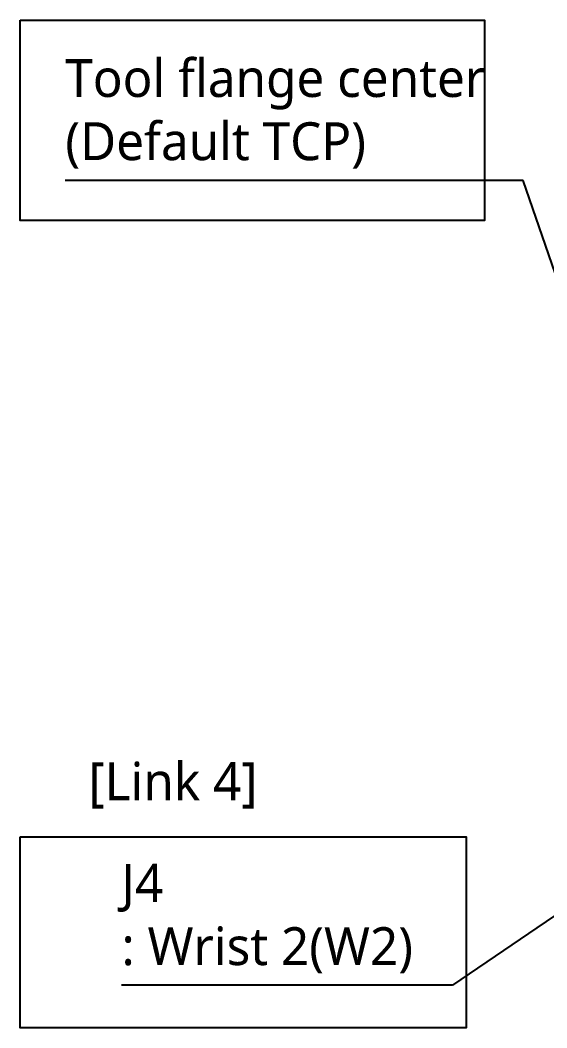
# Model space of a CAD drawing. Header units: millimetres. Extents: x 0 to 4378, y 0 to 2376.
# Drawn here: x 1186.4 to 1408.7, y 1457.8 to 1883.2 of the extents above; entities that cross this region are included whole.
import ezdxf

# ---------------------------------------------------------------- set-up
doc = ezdxf.new("R2010")
doc.units = ezdxf.units.MM
doc.header["$LTSCALE"] = 0.2
doc.layers.add('05_Section Line', color=3, linetype='Continuous')
doc.styles.add('Rainbow-5.0 Style', font='malgunsl.ttf')
doc.dimstyles.new('Rainbow-5.0 Style', dxfattribs={"dimtxt": 4, "dimasz": 2.5, "dimexe": 1, "dimexo": 1, "dimgap": 1, "dimtad": 1, "dimdsep": 46, "dimtxsty": 'Rainbow-5.0 Style', "dimcen": 0, "dimclrd": 251, "dimclre": 251, "dimclrt": 7, "dimazin": 3, "dimtp": 0.1, "dimtm": 0.1, "dimtfac": 0.61, "dimtmove": 0, "dimatfit": 3, "dimfxl": 1, "dimlwd": -1, "dimlwe": -1, "dimarcsym": 1})

msp = doc.modelspace()

# ---------------------------------------------------------------- linework, layer by layer
at = {"layer": '05_Section Line'}
for points in [[(1186.424, 1883.185), (1382.424, 1883.185), (1382.424, 1798.638), (1186.424, 1798.638)], [(1186.424, 1538.378), (1374.686, 1538.378), (1374.686, 1457.783), (1186.424, 1457.783)]]:
    msp.add_lwpolyline(points, close=True, dxfattribs=at)

# ---------------------------------------------------------------- texts
at = {"color": 7, "char_height": 16, "attachment_point": 7, "style": 'Rainbow-5.0 Style'}
for s, insert in [('Tool flange center\\P(Default TCP)', (1205.475, 1820.538)), ('[Link 4]', (1215.24, 1550.316)), ('J4\\P: Wrist 2(W2)', (1229.188, 1480.733))]:
    msp.add_mtext(s, dxfattribs=dict(at, insert=insert))

# ---------------------------------------------------------------- leaders
at = {"annotation_type": 0, "has_hookline": 1, "hookline_direction": 1}
for points, text_width in [([(1438.646, 1699.157), (1398.725, 1815.538), (1386.225, 1815.538)], 175.75), ([(1535.334, 1589.449), (1368.901, 1475.733), (1356.401, 1475.733)], 122.213)]:
    msp.add_leader(points, dimstyle='Rainbow-5.0 Style', override={"dimscale": 5, "dimgap": 1, "dimtad": 1}, dxfattribs=dict(at, text_width=text_width))

doc.saveas('drawing.dxf')
